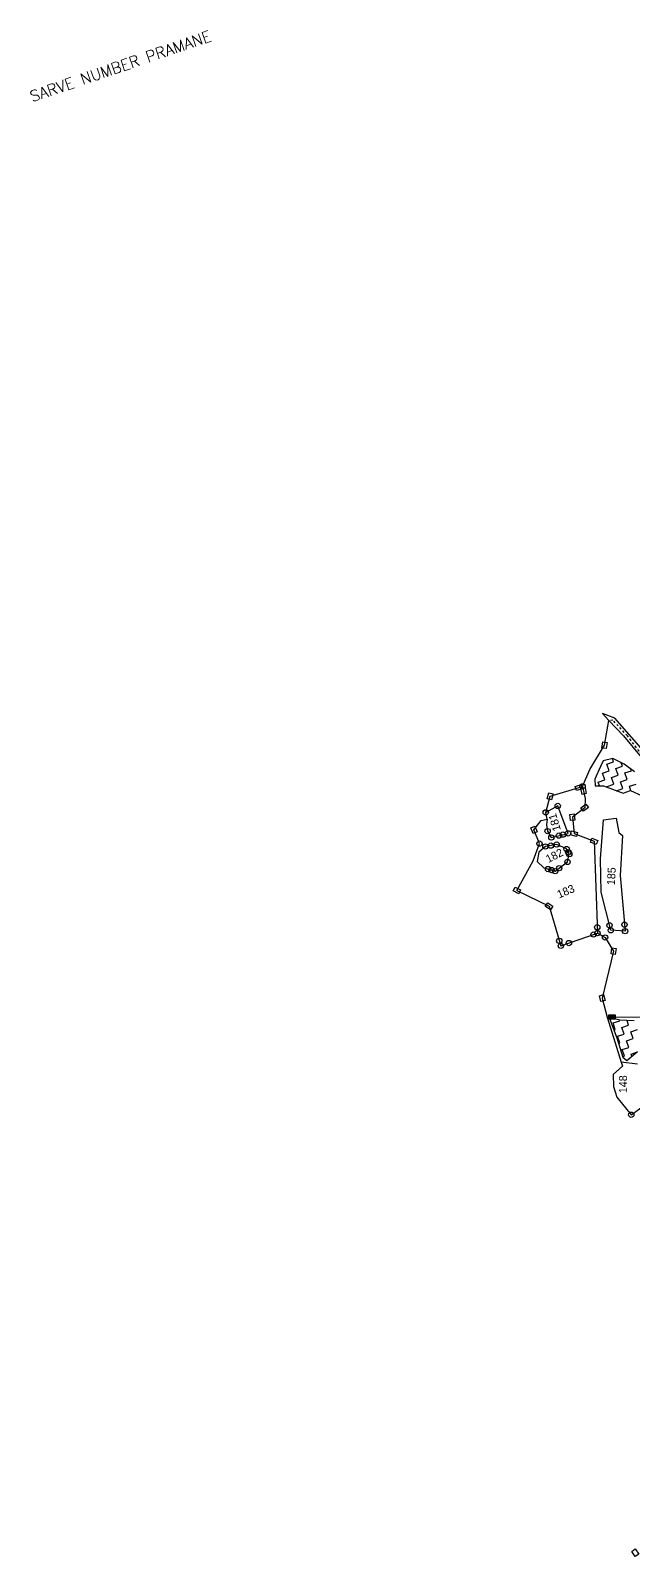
# Model space of a CAD drawing. Header units: metres. Extents: x 322986 to 329400, y 1832749 to 1836820.
# Drawn here: x 322986 to 324360, y 1833346 to 1836820 of the extents above; entities that cross this region are included whole.
import ezdxf

# ---------------------------------------------------------------- set-up
doc = ezdxf.new("R2010")
doc.units = ezdxf.units.M
doc.header["$MEASUREMENT"] = 0
doc.linetypes.add('DASHDOT', pattern=[1, 0.5, -0.25, 0, -0.25])
for name, color, linetype in [('OFF', 1, 'Continuous'), ('POLY_HATCH', 12, 'Continuous'), ('POLY_PARCEL', 6, 'Continuous'), ('POLY_WATER', 4, 'Continuous'), ('TEXT_MAPOUT', 7, 'Continuous'), ('TEXT_PARCEL', 7, 'Continuous'), ('V_BOUND_LINE', 7, 'Continuous'), ('V_BOUND_STREAM_LINE', 7, 'DASHDOT')]:
    doc.layers.add(name, color=color, linetype=linetype)
doc.styles.get("Standard").update_dxf_attribs({"font": 'simplex.shx'})
doc.styles.add('TEXT_MAP', font='')
doc.styles.get('TEXT_MAP').set_extended_font_data('Kruti Dev 050')

msp = doc.modelspace()

# ---------------------------------------------------------------- hatches: boundary and pattern name
msp.add_hatch(color=256).paths.add_polyline_path([(324317.8, 1834569), (324317.7, 1834578.7), (324303.6, 1834578.6), (324303.7, 1834568.9)])

# ---------------------------------------------------------------- linework, layer by layer
for points in [[(324287.7, 1835186.4), (324289.7, 1835200.3), (324299.3, 1835199), (324297.4, 1835185)], [(324243, 1835093.8), (324229.6, 1835089.7), (324226.7, 1835099), (324240.2, 1835103.1)], [(324249.2, 1835096.7), (324252.1, 1835082.9), (324242.6, 1835080.9), (324239.7, 1835094.7)], [(324176.4, 1835082), (324172.6, 1835068.4), (324163.2, 1835071), (324167, 1835084.6)], [(324257, 1835050.9), (324245.8, 1835042.3), (324239.9, 1835050), (324251, 1835058.6)], [(324224.4, 1835036.2), (324225.8, 1835022.2), (324216.1, 1835021.2), (324214.7, 1835035.2)], [(324134.6, 1835008.3), (324140.2, 1834995.3), (324131.3, 1834991.5), (324125.7, 1835004.4)], [(324218.6, 1834998.2), (324232.2, 1834994.4), (324229.5, 1834985), (324216, 1834988.8)], [(324274.5, 1834967), (324261.4, 1834972.1), (324264.9, 1834981.1), (324278, 1834976.1)], [(324089.8, 1834869.7), (324102.4, 1834863.5), (324098.1, 1834854.7), (324085.5, 1834861)], [(324164.1, 1834834.2), (324175.7, 1834826.2), (324170.2, 1834818.2), (324158.6, 1834826.2)], [(324320.3, 1834730.3), (324318.2, 1834716.4), (324308.5, 1834717.8), (324310.6, 1834731.7)], [(324291.5, 1834624.9), (324295, 1834611.2), (324285.5, 1834608.9), (324282.1, 1834622.5)], [(324303.6, 1834578.6), (324317.7, 1834578.7), (324317.8, 1834569), (324303.7, 1834568.9)], [(324363.8, 1833362.7), (324371.6, 1833351), (324363.5, 1833345.5), (324355.7, 1833357.2)]]:
    msp.add_lwpolyline(points, close=True)
for centre in [(324243.7, 1835099.1), (324187, 1835054.6), (324159.6, 1835039.9), (324164, 1834997.2), (324172.4, 1834982.6), (324189.7, 1834986.9), (324198.9, 1834989.2), (324210.5, 1834992.1), (324145.4, 1834968.8), (324159, 1834962.1), (324171.5, 1834964.3), (324184.6, 1834966.6), (324207.2, 1834956.5), (324211, 1834949.3), (324190.4, 1834912.9), (324209.2, 1834927), (324213.4, 1834944.7), (324164.9, 1834910.8), (324172.8, 1834908.5), (324181.2, 1834906), (324277.1, 1834778.2), (324304.9, 1834782.9), (324339.1, 1834784.3), (324190.6, 1834747.3), (324212.6, 1834742.3), (324268.4, 1834761.7), (324277.6, 1834764.9), (324294.9, 1834755.1), (324307.9, 1834771.3), (324340.4, 1834769.4), (324194, 1834735.9), (324354.6, 1834351.5)]:
    msp.add_circle(centre, 6.03)
at = {"layer": 'OFF'}
msp.add_line((324316.9, 1835254.6), (324288.9, 1835264.9), dxfattribs=at)
at = {"layer": 'POLY_HATCH'}
for p, q in [((324312.7, 1835162.7), (324290.6, 1835156.9)), ((324338.5, 1835149.5), (324312.7, 1835162.7)), ((324284.5, 1835144.3), (324271.9, 1835115.7)), ((324290.6, 1835156.9), (324284.5, 1835144.3)), ((324362.2, 1835132.1), (324338.5, 1835149.5)), ((324271.9, 1835115.7), (324272.2, 1835100.4)), ((324272.2, 1835100.4), (324291.4, 1835100.4)), ((324291.4, 1835100.4), (324318.2, 1835090.3)), ((324318.2, 1835090.3), (324336.2, 1835083.6)), ((324336.2, 1835083.6), (324352.7, 1835089.5)), ((324352.7, 1835089.5), (324379.5, 1835077.4)), ((324304.5, 1834572.5), (324322, 1834526.4)), ((324328.7, 1834566.5), (324304.5, 1834572.5)), ((324361, 1834565.1), (324328.7, 1834566.5)), ((324322, 1834526.4), (324335.2, 1834482.4)), ((324335.2, 1834482.4), (324344.7, 1834475)), ((324344.7, 1834475), (324368.9, 1834495.7))]:
    msp.add_line(p, q, dxfattribs=at)
at = {"layer": 'POLY_HATCH', "linetype": 'Continuous'}
for p, q in [((324314.3, 1835154.9), (324311.7, 1835162.4)), ((324289, 1835129.3), (324304.2, 1835134.5)), ((324294.2, 1835114.1), (324289, 1835129.3)), ((324299.1, 1835149.7), (324314.3, 1835154.9)), ((324304.2, 1835134.5), (324299.1, 1835149.7)), ((324319.5, 1835139.7), (324334.7, 1835144.8)), ((324324.6, 1835124.4), (324319.5, 1835139.7)), ((324334.7, 1835144.8), (324331.9, 1835152.9)), ((324339.8, 1835129.6), (324355.1, 1835134.8)), ((324345, 1835114.4), (324339.8, 1835129.6)), ((324355.1, 1835134.8), (324353.9, 1835138.2)), ((324279, 1835108.9), (324294.2, 1835114.1)), ((324281.9, 1835100.4), (324279, 1835108.9)), ((324299.4, 1835098.9), (324314.6, 1835104.1)), ((324300, 1835097.1), (324299.4, 1835098.9)), ((324309.4, 1835119.3), (324324.6, 1835124.4)), ((324314.6, 1835104.1), (324309.4, 1835119.3)), ((324321, 1835089.3), (324335, 1835094)), ((324329.8, 1835109.2), (324345, 1835114.4)), ((324335, 1835094), (324329.8, 1835109.2)), ((324350.2, 1835099.2), (324365.4, 1835104.4)), ((324353.7, 1835089.1), (324350.2, 1835099.2)), ((324313, 1834560.4), (324328.3, 1834565.6)), ((324318.2, 1834545.2), (324313, 1834560.4)), ((324315.3, 1834544.2), (324318.2, 1834545.2)), ((324323.4, 1834530), (324338.6, 1834535.2)), ((324328.3, 1834565.6), (324327.9, 1834566.7)), ((324333.4, 1834550.4), (324348.6, 1834555.6)), ((324338.6, 1834535.2), (324333.4, 1834550.4)), ((324348.6, 1834555.6), (324345.2, 1834565.8)), ((324353.8, 1834540.4), (324369, 1834545.5)), ((324359, 1834525.1), (324353.8, 1834540.4)), ((324328.6, 1834514.8), (324323.4, 1834530)), ((324325.8, 1834513.8), (324328.6, 1834514.8)), ((324333.8, 1834499.6), (324349, 1834504.8)), ((324343.8, 1834520), (324359, 1834525.1)), ((324349, 1834504.8), (324343.8, 1834520)), ((324338.9, 1834484.4), (324333.8, 1834499.6)), ((324335, 1834483), (324338.9, 1834484.4)), ((324354.2, 1834489.5), (324366.7, 1834493.8)), ((324355.9, 1834484.5), (324354.2, 1834489.5))]:
    msp.add_line(p, q, dxfattribs=at)
at = {"layer": 'POLY_PARCEL'}
for p, q in [((324243.7, 1835099.1), (324249.5, 1835071.3)), ((324249.5, 1835071.3), (324248.4, 1835050.4)), ((324187, 1835054.6), (324159.6, 1835039.9)), ((324162.6, 1835024.1), (324161.6, 1835011.6)), ((324210.5, 1834992.1), (324187, 1835054.6)), ((324248.4, 1835050.4), (324220.3, 1835028.7)), ((324220.3, 1835028.7), (324224.1, 1834991.6)), ((324284.4, 1834933.9), (324291.6, 1835022.6)), ((324291.6, 1835022.6), (324320.1, 1835027)), ((324320.1, 1835027), (324326.1, 1834994.3)), ((324161.6, 1835011.6), (324164, 1834997.2)), ((324164, 1834997.2), (324172.4, 1834982.6)), ((324172.4, 1834982.6), (324210.5, 1834992.1)), ((324224.1, 1834991.6), (324269.7, 1834974.1)), ((324326.1, 1834994.3), (324334.5, 1834987.1)), ((324334.5, 1834987.1), (324329.6, 1834896.4)), ((324159, 1834962.1), (324144.2, 1834949)), ((324184.6, 1834966.6), (324159, 1834962.1)), ((324207.2, 1834956.5), (324184.6, 1834966.6)), ((324213.4, 1834944.7), (324207.2, 1834956.5)), ((324269.7, 1834974.1), (324277.6, 1834764.9)), ((324144.2, 1834949), (324140.1, 1834928)), ((324140.1, 1834928), (324155, 1834913.7)), ((324181.2, 1834906), (324209.2, 1834927)), ((324209.2, 1834927), (324213.4, 1834944.7)), ((324285.6, 1834857.9), (324284.4, 1834933.9)), ((324155, 1834913.7), (324181.2, 1834906)), ((324329.6, 1834896.4), (324340.4, 1834769.4)), ((324307.9, 1834771.3), (324285.6, 1834857.9)), ((324340.4, 1834769.4), (324307.9, 1834771.3)), ((324299.4, 1834573.7), (324381.7, 1834574.4)), ((324368.9, 1834466.9), (324331.9, 1834471.1))]:
    msp.add_line(p, q, dxfattribs=at)
at = {"layer": 'POLY_WATER'}
for p, q in [((324288.9, 1835264.9), (324303.8, 1835248.8)), ((324303.8, 1835248.8), (324336.9, 1835214.3)), ((324430.7, 1835124.3), (324316.9, 1835254.6)), ((324336.9, 1835214.3), (324417.5, 1835116.7))]:
    msp.add_line(p, q, dxfattribs=at)
at = {"layer": 'V_BOUND_LINE'}
for p, q in [((324293.5, 1835192.7), (324303.8, 1835248.8)), ((324260.4, 1835137.4), (324293.5, 1835192.7)), ((324243.7, 1835099.1), (324260.4, 1835137.4)), ((324169.8, 1835076.5), (324243.7, 1835099.1)), ((324159.6, 1835039.9), (324169.8, 1835076.5)), ((324132.9, 1834999.9), (324149.3, 1835021.6)), ((324149.3, 1835021.6), (324162.6, 1835024.1)), ((324162.6, 1835024.1), (324159.6, 1835039.9)), ((324145.4, 1834968.8), (324132.9, 1834999.9)), ((324130.9, 1834929.7), (324145.4, 1834968.8)), ((324093.9, 1834862.2), (324130.9, 1834929.7)), ((324093.9, 1834862.2), (324167.2, 1834826.2)), ((324167.2, 1834826.2), (324194, 1834735.9)), ((324194, 1834735.9), (324277.6, 1834764.9)), ((324277.6, 1834764.9), (324294.9, 1834755.1)), ((324294.9, 1834755.1), (324314.4, 1834724)), ((324314.4, 1834724), (324288.5, 1834616.9)), ((324288.5, 1834616.9), (324299.4, 1834573.7)), ((324299.4, 1834573.7), (324331.9, 1834471.1)), ((324331.9, 1834471.1), (324334.8, 1834462.1)), ((324334.8, 1834462.1), (324313.2, 1834443.3)), ((324313.2, 1834443.3), (324314.2, 1834416)), ((324314.2, 1834416), (324321.9, 1834391.5)), ((324321.9, 1834391.5), (324354.6, 1834351.5)), ((324354.6, 1834351.5), (324392.3, 1834378.6))]:
    msp.add_line(p, q, dxfattribs=at)
at = {"layer": 'V_BOUND_STREAM_LINE', "ltscale": 10}
for p, q in [((324312.5, 1835250.1), (324303.8, 1835248.8)), ((324345.6, 1835214.4), (324312.5, 1835250.1)), ((324385.2, 1835163.1), (324345.6, 1835214.4))]:
    msp.add_line(p, q, dxfattribs=at)

# ---------------------------------------------------------------- texts
at = {"layer": 'TEXT_MAPOUT'}
msp.add_text('SARVE NUMBER PRAMANE', height=25.301, rotation=18.8059, dxfattribs=at).set_placement((322989.8, 1836657.1))
at = {"layer": 'TEXT_PARCEL', "style": 'TEXT_MAP'}
for s, rotation, p in [('181', 106.4179, (324194.3, 1835000.2)), ('182', 26.9289, (324165.4, 1834924.3)), ('185', 86.9869, (324317.1, 1834873.8)), ('183', 23.2007, (324190.1, 1834843.7)), ('148', 89.8656, (324344.9, 1834400.5))]:
    msp.add_text(s, height=18.22, rotation=rotation, dxfattribs=at).set_placement(p)

doc.saveas('drawing.dxf')
